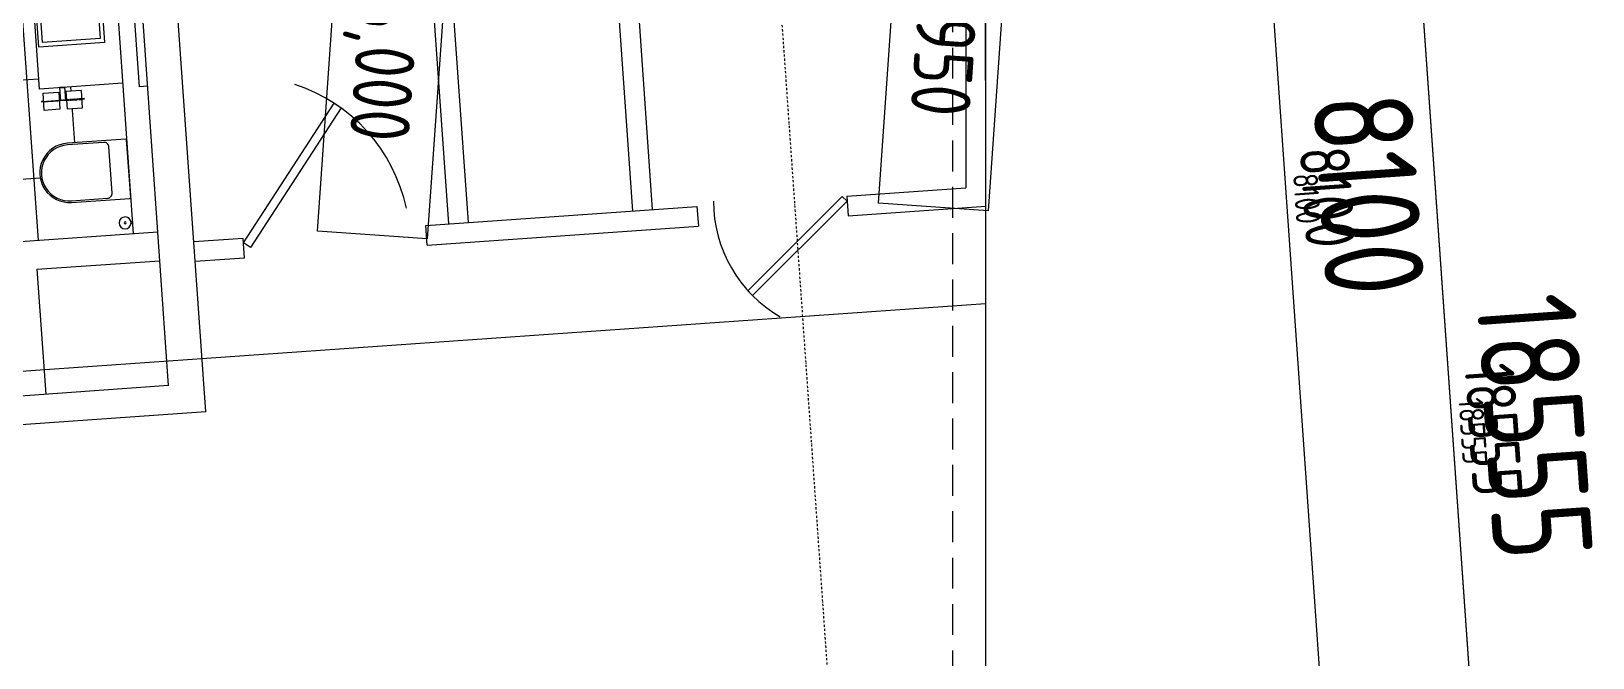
# Model space of a CAD drawing. Header units: millimetres. Extents: x -798 to 124478, y -405 to 121556.
# Drawn here: x 107685 to 117154, y 25998 to 29799 of the extents above; entities that cross this region are included whole.
import ezdxf
from ezdxf.enums import TextEntityAlignment as Align

# ---------------------------------------------------------------- set-up
doc = ezdxf.new("R2010")
doc.units = ezdxf.units.MM
doc.set_wipeout_variables(frame=1)
for name, pattern in [('CENTER', [2, 1.25, -0.25, 0.25, -0.25]), ('Dashed', [0.564444, 0.282222, -0.282222]), ('HIDDEN', [0.375, 0.25, -0.125]), ('Strichpunkt', [25.4, 12.7, -6.35, 0, -6.35])]:
    doc.linetypes.add(name, pattern=pattern)
for name, color, linetype in [('0 @ 0.1', 7, 'Continuous'), ('0 @ 0.2', 7, 'Continuous'), ('0 @ 100', 7, 'Continuous'), ('0 @ 20', 7, 'Continuous'), ('0 @ 200', 7, 'Continuous'), ('0 @ 50', 7, 'Continuous'), ('0 @ 75', 7, 'Continuous'), ('A-DIM', 4, 'Continuous'), ('A-DIM @ 0.1', 4, 'Continuous'), ('A-DIM @ 0.15', 4, 'Continuous'), ('A-DIM @ 0.2', 4, 'Continuous'), ('A-DIM @ 100', 4, 'Continuous'), ('A-DIM @ 200', 4, 'Continuous'), ('A-DIM @ 50', 4, 'Continuous')]:
    doc.layers.add(name, color=color, linetype=linetype)
for name, color, linetype, lineweight in [('A-AXES', 40, 'CENTER', 5), ('A-DOOR', 4, 'Continuous', 18), ('A-WALL-BRC', 30, 'Continuous', 13), ('A-WALL-BRCK', 5, 'Continuous', 9), ('A-WALL-CONC', 4, 'Continuous', 13), ('A-WALL-GVL', 5, 'Continuous', 13), ('LWA', 9, 'Continuous', 0), ('S-WALL', 5, 'Continuous', 15), ('тонкая 013', 4, 'Continuous', 18)]:
    doc.layers.add(name, color=color, linetype=linetype, lineweight=lineweight)
doc.styles.add('Arch-Dim', font='romans.shx', dxfattribs={"width": 0.75})
doc.dimstyles.new('Масштабируемый', dxfattribs={"dimscale": 100, "dimtxt": 3, "dimasz": 2, "dimexe": 2, "dimexo": 2, "dimgap": 1, "dimtad": 1, "dimdec": 0, "dimzin": 3, "dimdsep": 46, "dimtxsty": 'Arch-Dim', "dimblk": 'ARCHTICK', "dimcen": 2.5, "dimdle": 2, "dimazin": 2, "dimtfac": 0.75, "dimtdec": 0, "dimtmove": 1, "dimatfit": 0, "dimfxl": 1, "dimtolj": 1, "dimtzin": 0, "dimarcsym": 0})

# ---------------------------------------------------------------- blocks, each defined once
blk = doc.blocks.new('DOOR101')
at = {"layer": 'A-DOOR', "ltscale": 4, "transparency": 33554687}
blk.add_lwpolyline([(0, 0), (-714.2, -714.2), (-749.9, -678.5), (-35.7, 35.7)], close=True, dxfattribs=at)
blk.add_arc((0, 0), 1010, 180, 240, dxfattribs=at)
blk = doc.blocks.new('DOOR18')
at = {"layer": 'A-WALL-CONC', "ltscale": 4}
blk.add_lwpolyline([(0, 0), (-572.8, -572.8), (-601.4, -544.1), (-28.6, 28.6)], close=True, dxfattribs=at)
blk.add_arc((0, 0), 810, 180, 240, dxfattribs=at)
blk = doc.blocks.new('URB Toilet')
blk.add_wipeout([(-540, 0), (-539.8, 9.1), (-538.9, 20.3), (-535.8, 38.6), (-532.4, 51.9), (-527.2, 66.8), (-522.7, 76.9), (-515.7, 90.3), (-509.8, 99.8), (-500.6, 112.4), (-491, 123.4), (-481.1, 133.1), (-467.2, 144.6), (-452, 154.7), (-438.9, 161.8), (-422.6, 168.8), (-409.9, 172.9), (-390.9, 177.3), (-381.5, 178.7), (-372.5, 179.6), (-364, 180), (-360, 180), (-5, 180), (-4, 179.9), (-2.9, 179.5), (-1.9, 179), (-1.3, 178.3), (-0.6, 177.4), (-0.1, 176.2), (0, 175), (0, -175), (-0.1, -176.1), (-0.5, -177.2), (-1.1, -178.1), (-1.5, -178.5), (-2.8, -179.5), (-3.6, -179.8), (-5, -180), (-360, -180), (-368.7, -179.8), (-375.9, -179.3), (-384.4, -178.3), (-395.4, -176.5), (-407.5, -173.6), (-419.1, -170), (-431.1, -165.4), (-443.9, -159.2), (-456.1, -152.2), (-470.2, -142.3), (-481.7, -132.6), (-494.3, -119.9), (-503.7, -108.4), (-511, -98), (-518.1, -86), (-524.8, -72.4), (-528, -64.5), (-531.4, -54.9), (-534.2, -45.2), (-537.1, -32.4), (-538.9, -19.9), (-539.7, -10.4), (-540, -3.1)])
for points in [[(0, 175, 0.414214), (-5, 180), (-360, 180, 1), (-360, -180), (-5, -180, 0.414214), (0, -175)], [(-140, 170), (-360, 170, 1), (-360, -170), (-140, -170, 0.414214), (-110, -140), (-110, 140, 0.414214)]]:
    blk.add_lwpolyline(points, format="xyb", close=True)
blk = doc.blocks.new('NCL Toilet roll holder')
blk.add_wipeout([(-130, -80), (-130, -77), (-116.5, -77), (-116.5, -26), (-21.5, -26), (-21.5, -77), (-15, -77), (-15, 0), (15, 0), (15, -77), (21.5, -77), (21.5, -26), (116.5, -26), (116.5, -77), (130, -77), (130, -80), (116.5, -80), (116.5, -131), (21.5, -131), (21.5, -80), (-21.5, -80), (-21.5, -131), (-116.5, -131), (-116.5, -80)])
for p, q in [((15, 0), (-15, 0)), ((-15, 0), (-15, -80)), ((15, 0), (15, -80)), ((-130, -77), (-130, -80)), ((-116.5, -77), (-130, -77)), ((-116.5, -80), (-130, -80)), ((-123, -77), (-123, -80)), ((21.5, -77), (-21.5, -77)), ((21.5, -80), (-21.5, -80)), ((15, -3), (-15, -3)), ((130, -77), (116.5, -77)), ((130, -80), (116.5, -80)), ((123, -77), (123, -80)), ((130, -77), (130, -80))]:
    blk.add_line(p, q)
at = {"color": 9, "linetype": 'Dashed'}
for p, q in [((-116.5, -77), (-21.5, -77)), ((-21.5, -80), (-116.5, -80)), ((116.5, -77), (21.5, -77)), ((21.5, -80), (116.5, -80))]:
    blk.add_line(p, q, dxfattribs=at)
for points in [[(-116.5, -26), (-21.5, -26), (-21.5, -131), (-116.5, -131)], [(116.5, -26), (21.5, -26), (21.5, -131), (116.5, -131)]]:
    blk.add_lwpolyline(points, close=True)
blk = doc.blocks.new('URB Wc brush')
blk.add_wipeout([(0, -4.3), (-8.6, -4.3), (-9, -7.2), (-9.9, -10.6), (-10.8, -13.3), (-12.5, -17), (-14, -19.4), (-15.9, -22.2), (-17.9, -24.5), (-19.7, -26.3), (-22.5, -28.7), (-25, -30.4), (-28.4, -32.4), (-30.8, -33.5), (-34.5, -34.7), (-38, -35.5), (-40.5, -35.9), (-42.8, -36.1), (-44.4, -36.1), (-46.9, -36), (-49.4, -35.8), (-54.7, -34.6), (-57.4, -33.7), (-60.8, -32.1), (-63.8, -30.5), (-67.1, -28.1), (-69.8, -25.6), (-72.3, -22.9), (-74.5, -20), (-76.7, -16.1), (-78.5, -12), (-79.8, -7.1), (-80.4, -2.9), (-80.5, 0), (-80.3, 4.3), (-79.6, 7.9), (-78.3, 12.4), (-76.3, 16.9), (-74.3, 20.2), (-72.1, 23.2), (-69.2, 26.2), (-66.1, 28.8), (-63.4, 30.7), (-59.9, 32.6), (-55.5, 34.4), (-51.8, 35.3), (-47.7, 35.9), (-46.1, 36.1), (-44.4, 36.1), (-39.2, 35.7), (-35, 34.9), (-32.4, 34.1), (-29, 32.6), (-25.9, 31), (-23.2, 29.2), (-20.7, 27.2), (-18.1, 24.8), (-16.4, 22.7), (-14.2, 19.8), (-12.5, 17), (-10.8, 13.2), (-10, 10.8), (-9.4, 8.7), (-8.9, 6.4), (-8.6, 4.3), (0, 4.3)])
for p, q in [((-8.6, 4.3), (0, 4.3)), ((0, -4.3), (0, 4.3)), ((-8.6, -4.3), (0, -4.3))]:
    blk.add_line(p, q)
for radius in [36.1, 5.74]:
    blk.add_circle((-44.4, 0), radius)
blk = doc.blocks.new('A$C77B06109')
for p, q in [((3782.5, -6500.1), (3782.5, -4945.6)), ((4387.1, -6528.4), (4387.1, -5088.2)), ((4287.1, -6500.1), (3782.5, -6500.1)), ((4437.1, -6528.4), (4387.1, -6528.4))]:
    blk.add_line(p, q)
at = {"color": 9}
blk.add_line((2696.4, -6437.4), (3782.5, -6437.4), dxfattribs=at)
for points in [[(4287.1, -4945.6), (4287.1, -7415)], [(4194.7, -5983), (4194.7, -6245.5), (3794.7, -6245.5), (3794.7, -5695.5), (4194.7, -5695.5), (4194.7, -5958)], [(4169.7, -5983), (4169.7, -6220.5), (3819.7, -6220.5), (3819.7, -5720.5), (4169.7, -5720.5), (4169.7, -5958)]]:
    blk.add_lwpolyline(points)
at = {"layer": 'LWA', "rotation": 1.565548528083379e-11}
blk.add_blockref('URB Toilet', (4287.1, -7019.8), dxfattribs=at)
at = {"layer": 'LWA', "extrusion": (0, 0, -1), "zscale": -1, "rotation": 179.9999999999842}
blk.add_blockref('URB Wc brush', (-4287.1, -7346.1), dxfattribs=at)
at = {"color": 9}
for p, q in [((3708.4, -4945.6), (3708.4, -7415)), ((3970.5, -6500.1), (3970.5, -6839.8)), ((2284.9, -7037.4), (3747.9, -7037.4))]:
    blk.add_line(p, q, dxfattribs=at)
at = {"layer": 'LWA', "rotation": 1.565548528083379e-11}
blk.add_blockref('NCL Toilet roll holder', (3918.1, -6500.1), dxfattribs=at)
blk = doc.blocks.new('_ArchTick')
at = {"color": 0, "linetype": 'ByBlock', "const_width": 0.15}
blk.add_lwpolyline([(-0.5, -0.5), (0.5, 0.5)], dxfattribs=at)
blk = doc.blocks.new('*D430')
at = {"layer": 'A-DIM', "color": 0, "lineweight": -2, "ltscale": 50, "transparency": 16777216}
for p, q in [((2274404.1, -2400410.2), (2275026.8, -2409288.4)), ((2274753.1, -2400786.7), (2274033.1, -2400837.2)), ((2274193, -2408945.9), (2275397.8, -2408861.4))]:
    blk.add_line(p, q, dxfattribs=at)
at = {"layer": 'Defpoints', "color": 0, "ltscale": 50, "transparency": 16777216}
for p in [(2275152.2, -2400758.7), (2274998.8, -2408889.4), (2273793.9, -2408973.9)]:
    blk.add_point(p, dxfattribs=at)
at = {"layer": 'A-DIM', "color": 0, "lineweight": -2, "ltscale": 50, "transparency": 16777216, "xscale": 400, "yscale": 400, "zscale": 400}
for p, rotation in [((2274432.1, -2400809.2), 94.01173778979934), ((2274998.8, -2408889.4), 274.0117377897993)]:
    blk.add_blockref('_ArchTick', p, dxfattribs=dict(at, rotation=rotation))
at = {"layer": 'A-DIM', "color": 0, "ltscale": 50, "transparency": 16777216, "insert": (2275214.2, -2404814.3), "char_height": 600, "attachment_point": 5, "rotation": 274.01174, "style": 'Arch-Dim'}
blk.add_mtext('\\A1;8100', dxfattribs=at)
blk = doc.blocks.new('*D431')
at = {"layer": 'A-DIM', "color": 0, "lineweight": -2, "ltscale": 50, "transparency": 16777216}
for p, q in [((2275151.9, -2400758.8), (2274431.8, -2400809.3)), ((2274432.1, -2400808.9), (2274998.8, -2408889.7)), ((2273794.2, -2408973.9), (2274999.1, -2408889.4))]:
    blk.add_line(p, q, dxfattribs=at)
at = {"layer": 'Defpoints', "color": 0, "ltscale": 50, "transparency": 16777216}
for p in [(2275152.2, -2400758.7), (2274998.8, -2408889.4), (2273793.9, -2408973.9)]:
    blk.add_point(p, dxfattribs=at)
at = {"layer": 'A-DIM', "color": 0, "lineweight": -2, "ltscale": 50, "transparency": 16777216, "xscale": 0.3, "yscale": 0.3, "zscale": 0.3}
for p, rotation in [((2274432.1, -2400809.2), 94.01173778979934), ((2274998.8, -2408889.4), 274.0117377897993)]:
    blk.add_blockref('_ArchTick', p, dxfattribs=dict(at, rotation=rotation))
at = {"layer": 'A-DIM', "color": 0, "ltscale": 50, "transparency": 16777216, "insert": (2274715.8, -2404849.3), "char_height": 0.45, "attachment_point": 5, "rotation": 274.01174, "style": 'Arch-Dim'}
blk.add_mtext('\\A1;8100', dxfattribs=at)
blk = doc.blocks.new('*D432')
at = {"layer": 'A-DIM', "color": 0, "lineweight": -2, "ltscale": 50, "transparency": 16777216}
for p, q in [((2275052.4, -2400765.7), (2274332.4, -2400816.2)), ((2274425.1, -2400709.5), (2275005.8, -2408989.2)), ((2273893.7, -2408966.9), (2275098.6, -2408882.4))]:
    blk.add_line(p, q, dxfattribs=at)
at = {"layer": 'Defpoints', "color": 0, "ltscale": 50, "transparency": 16777216}
for p in [(2275152.2, -2400758.7), (2274998.8, -2408889.4), (2273793.9, -2408973.9)]:
    blk.add_point(p, dxfattribs=at)
at = {"layer": 'A-DIM', "color": 0, "lineweight": -2, "ltscale": 50, "transparency": 16777216, "xscale": 100, "yscale": 100, "zscale": 100}
for p, rotation in [((2274432.1, -2400809.2), 94.01173778979934), ((2274998.8, -2408889.4), 274.0117377897993)]:
    blk.add_blockref('_ArchTick', p, dxfattribs=dict(at, rotation=rotation))
at = {"layer": 'A-DIM', "color": 0, "ltscale": 50, "transparency": 16777216, "insert": (2274840.2, -2404840.6), "char_height": 150, "attachment_point": 5, "rotation": 274.01174, "style": 'Arch-Dim'}
blk.add_mtext('\\A1;8100', dxfattribs=at)
blk = doc.blocks.new('*D434')
at = {"layer": 'A-DIM', "color": 0, "lineweight": -2, "ltscale": 50, "transparency": 16777216}
for p, q in [((2274418.1, -2400609.7), (2275012.8, -2409088.9)), ((2274952.6, -2400772.7), (2274232.6, -2400823.2)), ((2273993.5, -2408959.9), (2275198.3, -2408875.4))]:
    blk.add_line(p, q, dxfattribs=at)
at = {"layer": 'Defpoints', "color": 0, "ltscale": 50, "transparency": 16777216}
for p in [(2275152.2, -2400758.7), (2274998.8, -2408889.4), (2273793.9, -2408973.9)]:
    blk.add_point(p, dxfattribs=at)
at = {"layer": 'A-DIM', "color": 0, "lineweight": -2, "ltscale": 50, "transparency": 16777216, "xscale": 200, "yscale": 200, "zscale": 200}
for p, rotation in [((2274432.1, -2400809.2), 94.01173778979934), ((2274998.8, -2408889.4), 274.0117377897993)]:
    blk.add_blockref('_ArchTick', p, dxfattribs=dict(at, rotation=rotation))
at = {"layer": 'A-DIM', "color": 0, "ltscale": 50, "transparency": 16777216, "insert": (2274964.8, -2404831.8), "char_height": 300, "attachment_point": 5, "rotation": 274.01174, "style": 'Arch-Dim'}
blk.add_mtext('\\A1;8100', dxfattribs=at)
blk = doc.blocks.new('*D435')
at = {"layer": 'A-DIM', "color": 0, "lineweight": -2, "ltscale": 50, "transparency": 16777216}
for p, q in [((2275151.8, -2400758.8), (2274431.7, -2400809.3)), ((2274432.1, -2400808.8), (2274998.8, -2408889.8)), ((2273794.3, -2408973.9), (2274999.2, -2408889.4))]:
    blk.add_line(p, q, dxfattribs=at)
at = {"layer": 'Defpoints', "color": 0, "ltscale": 50, "transparency": 16777216}
for p in [(2275152.2, -2400758.7), (2274998.8, -2408889.4), (2273793.9, -2408973.9)]:
    blk.add_point(p, dxfattribs=at)
at = {"layer": 'A-DIM', "color": 0, "lineweight": -2, "ltscale": 50, "transparency": 16777216, "xscale": 0.4, "yscale": 0.4, "zscale": 0.4}
for p, rotation in [((2274432.1, -2400809.2), 94.01173778979934), ((2274998.8, -2408889.4), 274.0117377897993)]:
    blk.add_blockref('_ArchTick', p, dxfattribs=dict(at, rotation=rotation))
at = {"layer": 'A-DIM', "color": 0, "ltscale": 50, "transparency": 16777216, "insert": (2274716, -2404849.3), "char_height": 0.6, "attachment_point": 5, "rotation": 274.01174, "style": 'Arch-Dim'}
blk.add_mtext('\\A1;8100', dxfattribs=at)
blk = doc.blocks.new('*D436')
at = {"layer": 'A-DIM', "color": 0, "lineweight": -2, "ltscale": 50, "transparency": 16777216}
for p, q in [((2275152, -2400758.8), (2274431.9, -2400809.3)), ((2274432.1, -2400809), (2274998.8, -2408889.6)), ((2273794.1, -2408973.9), (2274999, -2408889.4))]:
    blk.add_line(p, q, dxfattribs=at)
at = {"layer": 'Defpoints', "color": 0, "ltscale": 50, "transparency": 16777216}
for p in [(2275152.2, -2400758.7), (2274998.8, -2408889.4), (2273793.9, -2408973.9)]:
    blk.add_point(p, dxfattribs=at)
at = {"layer": 'A-DIM', "color": 0, "lineweight": -2, "ltscale": 50, "transparency": 16777216, "xscale": 0.2, "yscale": 0.2, "zscale": 0.2}
for p, rotation in [((2274432.1, -2400809.2), 94.01173778979934), ((2274998.8, -2408889.4), 274.0117377897993)]:
    blk.add_blockref('_ArchTick', p, dxfattribs=dict(at, rotation=rotation))
at = {"layer": 'A-DIM', "color": 0, "ltscale": 50, "transparency": 16777216, "insert": (2274715.7, -2404849.3), "char_height": 0.3, "attachment_point": 5, "rotation": 274.01174, "style": 'Arch-Dim'}
blk.add_mtext('\\A1;8100', dxfattribs=at)
blk = doc.blocks.new('*D458')
at = {"layer": 'A-DIM', "color": 0, "lineweight": -2, "ltscale": 50, "transparency": 16777216}
for p, q in [((2275058.7, -2396805.2), (2276384.8, -2415714.2)), ((2271399.8, -2397262.3), (2275272.2, -2396990.7)), ((2272697.9, -2415772.2), (2276570.3, -2415500.7))]:
    blk.add_line(p, q, dxfattribs=at)
at = {"layer": 'Defpoints', "color": 0, "ltscale": 50, "transparency": 16777216}
for p in [(2271200.2, -2397276.3), (2276370.8, -2415514.6), (2272498.4, -2415786.2)]:
    blk.add_point(p, dxfattribs=at)
at = {"layer": 'A-DIM', "color": 0, "lineweight": -2, "ltscale": 50, "transparency": 16777216, "xscale": 200, "yscale": 200, "zscale": 200}
for p, rotation in [((2275072.7, -2397004.7), 94.01162329373588), ((2276370.8, -2415514.6), 274.0116232937359)]:
    blk.add_blockref('_ArchTick', p, dxfattribs=dict(at, rotation=rotation))
at = {"layer": 'A-DIM', "color": 0, "ltscale": 50, "transparency": 16777216, "insert": (2275971.2, -2406242.2), "char_height": 300, "attachment_point": 5, "rotation": 274.01162, "style": 'Arch-Dim'}
blk.add_mtext('\\A1;18555', dxfattribs=at)
blk = doc.blocks.new('*D459')
at = {"layer": 'A-DIM', "color": 0, "lineweight": -2, "ltscale": 50, "transparency": 16777216}
for p, q in [((2275044.7, -2396605.7), (2276398.8, -2415913.7)), ((2271599.3, -2397248.3), (2275471.7, -2396976.7)), ((2272897.4, -2415758.2), (2276769.8, -2415486.7))]:
    blk.add_line(p, q, dxfattribs=at)
at = {"layer": 'Defpoints', "color": 0, "ltscale": 50, "transparency": 16777216}
for p in [(2271200.2, -2397276.3), (2276370.8, -2415514.6), (2272498.4, -2415786.2)]:
    blk.add_point(p, dxfattribs=at)
at = {"layer": 'A-DIM', "color": 0, "lineweight": -2, "ltscale": 50, "transparency": 16777216, "xscale": 400, "yscale": 400, "zscale": 400}
for p, rotation in [((2275072.7, -2397004.7), 94.01162329373588), ((2276370.8, -2415514.6), 274.0116232937359)]:
    blk.add_blockref('_ArchTick', p, dxfattribs=dict(at, rotation=rotation))
at = {"layer": 'A-DIM', "color": 0, "ltscale": 50, "transparency": 16777216, "insert": (2276220.5, -2406224.7), "char_height": 600, "attachment_point": 5, "rotation": 274.01162, "style": 'Arch-Dim'}
blk.add_mtext('\\A1;18555', dxfattribs=at)
blk = doc.blocks.new('*D460')
at = {"layer": 'A-DIM', "color": 0, "lineweight": -2, "ltscale": 50, "transparency": 16777216}
for p, q in [((2271200.5, -2397276.3), (2275073, -2397004.7)), ((2275072.7, -2397004.4), (2276370.8, -2415514.9)), ((2272498.7, -2415786.2), (2276371.1, -2415514.6))]:
    blk.add_line(p, q, dxfattribs=at)
at = {"layer": 'Defpoints', "color": 0, "ltscale": 50, "transparency": 16777216}
for p in [(2271200.2, -2397276.3), (2276370.8, -2415514.6), (2272498.4, -2415786.2)]:
    blk.add_point(p, dxfattribs=at)
at = {"layer": 'A-DIM', "color": 0, "lineweight": -2, "ltscale": 50, "transparency": 16777216, "xscale": 0.3, "yscale": 0.3, "zscale": 0.3}
for p, rotation in [((2275072.7, -2397004.7), 94.01162329373588), ((2276370.8, -2415514.6), 274.0116232937359)]:
    blk.add_blockref('_ArchTick', p, dxfattribs=dict(at, rotation=rotation))
at = {"layer": 'A-DIM', "color": 0, "ltscale": 50, "transparency": 16777216, "insert": (2275722.1, -2406259.7), "char_height": 0.45, "attachment_point": 5, "rotation": 274.01162, "style": 'Arch-Dim'}
blk.add_mtext('\\A1;18555', dxfattribs=at)
blk = doc.blocks.new('*D461')
at = {"layer": 'A-DIM', "color": 0, "lineweight": -2, "ltscale": 50, "transparency": 16777216}
for p, q in [((2275065.7, -2396905), (2276377.8, -2415614.4)), ((2271300, -2397269.3), (2275172.5, -2396997.7)), ((2272598.1, -2415779.2), (2276470.6, -2415507.7))]:
    blk.add_line(p, q, dxfattribs=at)
at = {"layer": 'Defpoints', "color": 0, "ltscale": 50, "transparency": 16777216}
for p in [(2271200.2, -2397276.3), (2276370.8, -2415514.6), (2272498.4, -2415786.2)]:
    blk.add_point(p, dxfattribs=at)
at = {"layer": 'A-DIM', "color": 0, "lineweight": -2, "ltscale": 50, "transparency": 16777216, "xscale": 100, "yscale": 100, "zscale": 100}
for p, rotation in [((2275072.7, -2397004.7), 94.01162329373588), ((2276370.8, -2415514.6), 274.0116232937359)]:
    blk.add_blockref('_ArchTick', p, dxfattribs=dict(at, rotation=rotation))
at = {"layer": 'A-DIM', "color": 0, "ltscale": 50, "transparency": 16777216, "insert": (2275846.5, -2406250.9), "char_height": 150, "attachment_point": 5, "rotation": 274.01162, "style": 'Arch-Dim'}
blk.add_mtext('\\A1;18555', dxfattribs=at)
blk = doc.blocks.new('*D463')
at = {"layer": 'A-DIM', "color": 0, "lineweight": -2, "ltscale": 50, "transparency": 16777216}
for p, q in [((2271200.6, -2397276.3), (2275073.1, -2397004.7)), ((2275072.7, -2397004.3), (2276370.9, -2415515)), ((2272498.8, -2415786.2), (2276371.2, -2415514.6))]:
    blk.add_line(p, q, dxfattribs=at)
at = {"layer": 'Defpoints', "color": 0, "ltscale": 50, "transparency": 16777216}
for p in [(2271200.2, -2397276.3), (2276370.8, -2415514.6), (2272498.4, -2415786.2)]:
    blk.add_point(p, dxfattribs=at)
at = {"layer": 'A-DIM', "color": 0, "lineweight": -2, "ltscale": 50, "transparency": 16777216, "xscale": 0.4, "yscale": 0.4, "zscale": 0.4}
for p, rotation in [((2275072.7, -2397004.7), 94.01162329373588), ((2276370.8, -2415514.6), 274.0116232937359)]:
    blk.add_blockref('_ArchTick', p, dxfattribs=dict(at, rotation=rotation))
at = {"layer": 'A-DIM', "color": 0, "ltscale": 50, "transparency": 16777216, "insert": (2275722.3, -2406259.6), "char_height": 0.6, "attachment_point": 5, "rotation": 274.01162, "style": 'Arch-Dim'}
blk.add_mtext('\\A1;18555', dxfattribs=at)
blk = doc.blocks.new('*D464')
at = {"layer": 'A-DIM', "color": 0, "lineweight": -2, "ltscale": 50, "transparency": 16777216}
for p, q in [((2271200.4, -2397276.3), (2275072.9, -2397004.7)), ((2275072.7, -2397004.5), (2276370.8, -2415514.8)), ((2272498.6, -2415786.2), (2276371, -2415514.6))]:
    blk.add_line(p, q, dxfattribs=at)
at = {"layer": 'Defpoints', "color": 0, "ltscale": 50, "transparency": 16777216}
for p in [(2271200.2, -2397276.3), (2276370.8, -2415514.6), (2272498.4, -2415786.2)]:
    blk.add_point(p, dxfattribs=at)
at = {"layer": 'A-DIM', "color": 0, "lineweight": -2, "ltscale": 50, "transparency": 16777216, "xscale": 0.2, "yscale": 0.2, "zscale": 0.2}
for p, rotation in [((2275072.7, -2397004.7), 94.01162329373588), ((2276370.8, -2415514.6), 274.0116232937359)]:
    blk.add_blockref('_ArchTick', p, dxfattribs=dict(at, rotation=rotation))
at = {"layer": 'A-DIM', "color": 0, "ltscale": 50, "transparency": 16777216, "insert": (2275722, -2406259.7), "char_height": 0.3, "attachment_point": 5, "rotation": 274.01162, "style": 'Arch-Dim'}
blk.add_mtext('\\A1;18555', dxfattribs=at)
blk = doc.blocks.new('*U74')
blk.add_lwpolyline([(0, 3.334), (11.053, 3.334), (11.053, 0), (0, 0)], close=True)
at = {"style": 'Arch-Dim', "width": 0.75}
blk.add_attdef('УРОВЕНЬ', text='', height=1.8, dxfattribs=at).set_placement((5.526, 0.774), align=Align.CENTER)
blk = doc.blocks.new('*U789')
at = {"layer": '0 @ 0.1', "transparency": 33554687, "xscale": 0.09999999999999996, "yscale": 0.09999999999999996, "zscale": 0.09999999999999996, "rotation": 359.9912371020689}
blk.add_blockref('*U74', (112103.5, 31112.8), dxfattribs=at).add_auto_attribs({'УРОВЕНЬ': '+4,950'})
at = {"layer": '0 @ 0.2', "transparency": 33554687, "xscale": 0.2000000000000011, "yscale": 0.2000000000000011, "zscale": 0.2000000000000011, "rotation": 265.9794993109257}
blk.add_blockref('*U74', (112977, 30960.2), dxfattribs=at).add_auto_attribs({'УРОВЕНЬ': '+4,950'})
at = {"layer": '0 @ 100', "transparency": 33554687, "xscale": 100, "yscale": 100, "zscale": 100, "rotation": 4.003546038599014}
blk.add_blockref('*U74', (112103.5, 31112.8), dxfattribs=at).add_auto_attribs({'УРОВЕНЬ': '+4,950'})
at = {"layer": '0 @ 20', "transparency": 33554687, "xscale": 19.99999999999999, "yscale": 19.99999999999999, "zscale": 19.99999999999999, "rotation": 265.9794993109257}
blk.add_blockref('*U74', (112977, 30960.2), dxfattribs=at).add_auto_attribs({'УРОВЕНЬ': '+4,950'})
at = {"layer": '0 @ 200', "transparency": 33554687, "xscale": 199.9999999999999, "yscale": 199.9999999999999, "zscale": 199.9999999999999, "rotation": 265.9794993109257}
blk.add_blockref('*U74', (112977, 30960.2), dxfattribs=at).add_auto_attribs({'УРОВЕНЬ': '+4,950'})
at = {"layer": '0 @ 50', "transparency": 33554687, "xscale": 49.99999999999998, "yscale": 49.99999999999998, "zscale": 49.99999999999998, "rotation": 265.9794993109257}
blk.add_blockref('*U74', (112977, 30960.2), dxfattribs=at).add_auto_attribs({'УРОВЕНЬ': '+4,950'})
at = {"layer": '0 @ 75', "transparency": 33554687, "xscale": 75, "yscale": 75, "zscale": 75, "rotation": 265.9794993109257}
blk.add_blockref('*U74', (112977, 30960.2), dxfattribs=at).add_auto_attribs({'УРОВЕНЬ': '+4,950'})
blk = doc.blocks.new('*U790')
at = {"layer": '0 @ 0.1', "transparency": 33554687, "xscale": 0.09999999999999996, "yscale": 0.09999999999999996, "zscale": 0.09999999999999996, "rotation": 359.9912371020689}
blk.add_blockref('*U74', (108702.3, 30944.2), dxfattribs=at).add_auto_attribs({'УРОВЕНЬ': '+6,000'})
at = {"layer": '0 @ 0.2', "transparency": 33554687, "xscale": 0.2000000000000011, "yscale": 0.2000000000000011, "zscale": 0.2000000000000011, "rotation": 265.9794993109257}
blk.add_blockref('*U74', (109575.9, 30791.6), dxfattribs=at).add_auto_attribs({'УРОВЕНЬ': '+6,000'})
at = {"layer": '0 @ 100', "transparency": 33554687, "xscale": 100, "yscale": 100, "zscale": 100, "rotation": 4.003546038599014}
blk.add_blockref('*U74', (108702.3, 30944.2), dxfattribs=at).add_auto_attribs({'УРОВЕНЬ': '+6,000'})
at = {"layer": '0 @ 20', "transparency": 33554687, "xscale": 19.99999999999999, "yscale": 19.99999999999999, "zscale": 19.99999999999999, "rotation": 265.9794993109257}
blk.add_blockref('*U74', (109575.9, 30791.6), dxfattribs=at).add_auto_attribs({'УРОВЕНЬ': '+6,000'})
at = {"layer": '0 @ 200', "transparency": 33554687, "xscale": 199.9999999999999, "yscale": 199.9999999999999, "zscale": 199.9999999999999, "rotation": 265.9794993109257}
blk.add_blockref('*U74', (109575.9, 30791.6), dxfattribs=at).add_auto_attribs({'УРОВЕНЬ': '+6,000'})
at = {"layer": '0 @ 50', "transparency": 33554687, "xscale": 49.99999999999998, "yscale": 49.99999999999998, "zscale": 49.99999999999998, "rotation": 265.9794993109257}
blk.add_blockref('*U74', (109575.9, 30791.6), dxfattribs=at).add_auto_attribs({'УРОВЕНЬ': '+6,000'})
at = {"layer": '0 @ 75', "transparency": 33554687, "xscale": 75, "yscale": 75, "zscale": 75, "rotation": 265.9794993109257}
blk.add_blockref('*U74', (109575.9, 30791.6), dxfattribs=at).add_auto_attribs({'УРОВЕНЬ': '+6,000'})
blk = doc.blocks.new('*U853')
at = {"layer": 'A-DIM @ 0.1', "ltscale": 50, "transparency": 33554687}
dim = blk.add_linear_dim(base=(2274998.8, -2408889.4), p1=(2275152.2, -2400758.7), p2=(2273793.9, -2408973.9), angle=94.01174, dimstyle='Масштабируемый', override={"dimscale": 0.1, "dimtix": 0, "dimtofl": 1, "dimtmove": 1, "dimatfit": 0}, dxfattribs=at)
dim.commit()
dim.dimension.update_dxf_attribs({"geometry": '*D436', "text_midpoint": (2274715.7, -2404849.3)})
at = {"layer": 'A-DIM @ 0.15', "ltscale": 50, "transparency": 33554687}
dim = blk.add_linear_dim(base=(2274998.8, -2408889.4), p1=(2275152.2, -2400758.7), p2=(2273793.9, -2408973.9), angle=94.01174, dimstyle='Масштабируемый', override={"dimscale": 0.15, "dimtix": 0, "dimtofl": 1, "dimtmove": 1, "dimatfit": 0}, dxfattribs=at)
dim.commit()
dim.dimension.update_dxf_attribs({"geometry": '*D431', "text_midpoint": (2274715.8, -2404849.3)})
at = {"layer": 'A-DIM @ 0.2', "ltscale": 50, "transparency": 33554687}
dim = blk.add_linear_dim(base=(2274998.8, -2408889.4), p1=(2275152.2, -2400758.7), p2=(2273793.9, -2408973.9), angle=94.01174, dimstyle='Масштабируемый', override={"dimscale": 0.2, "dimtix": 0, "dimtofl": 1, "dimtmove": 1, "dimatfit": 0}, dxfattribs=at)
dim.commit()
dim.dimension.update_dxf_attribs({"geometry": '*D435', "text_midpoint": (2274716, -2404849.3)})
at = {"layer": 'A-DIM @ 100', "ltscale": 50, "transparency": 33554687}
dim = blk.add_linear_dim(base=(2274998.8, -2408889.4), p1=(2275152.2, -2400758.7), p2=(2273793.9, -2408973.9), angle=94.01174, dimstyle='Масштабируемый', override={"dimscale": 100, "dimtix": 0, "dimtofl": 1, "dimtmove": 1, "dimatfit": 0}, dxfattribs=at)
dim.commit()
dim.dimension.update_dxf_attribs({"geometry": '*D434', "text_midpoint": (2274964.8, -2404831.8)})
at = {"layer": 'A-DIM @ 200', "ltscale": 50, "transparency": 33554687}
dim = blk.add_linear_dim(base=(2274998.8, -2408889.4), p1=(2275152.2, -2400758.7), p2=(2273793.9, -2408973.9), angle=94.01174, dimstyle='Масштабируемый', override={"dimscale": 200, "dimtix": 0, "dimtofl": 1, "dimtmove": 1, "dimatfit": 0}, dxfattribs=at)
dim.commit()
dim.dimension.update_dxf_attribs({"geometry": '*D430', "text_midpoint": (2275214.2, -2404814.3)})
at = {"layer": 'A-DIM @ 50', "ltscale": 50, "transparency": 33554687}
dim = blk.add_linear_dim(base=(2274998.8, -2408889.4), p1=(2275152.2, -2400758.7), p2=(2273793.9, -2408973.9), angle=94.01174, dimstyle='Масштабируемый', override={"dimscale": 50, "dimtix": 0, "dimtofl": 1, "dimtmove": 1, "dimatfit": 0}, dxfattribs=at)
dim.commit()
dim.dimension.update_dxf_attribs({"geometry": '*D432', "text_midpoint": (2274840.2, -2404840.6)})
blk = doc.blocks.new('*U909')
at = {"layer": 'A-DIM @ 0.1', "ltscale": 50, "transparency": 33554687}
dim = blk.add_aligned_dim(p1=(2271200.2, -2397276.3), p2=(2272498.4, -2415786.2), distance=3882, dimstyle='Масштабируемый', override={"dimscale": 0.1, "dimtix": 0, "dimtofl": 1, "dimtmove": 1, "dimatfit": 0}, dxfattribs=at)
dim.commit()
dim.dimension.update_dxf_attribs({"geometry": '*D464', "text_midpoint": (2275722, -2406259.7)})
at = {"layer": 'A-DIM @ 0.15', "ltscale": 50, "transparency": 33554687}
dim = blk.add_aligned_dim(p1=(2271200.2, -2397276.3), p2=(2272498.4, -2415786.2), distance=3882, dimstyle='Масштабируемый', override={"dimscale": 0.15, "dimtix": 0, "dimtofl": 1, "dimtmove": 1, "dimatfit": 0}, dxfattribs=at)
dim.commit()
dim.dimension.update_dxf_attribs({"geometry": '*D460', "text_midpoint": (2275722.1, -2406259.7)})
at = {"layer": 'A-DIM @ 0.2', "ltscale": 50, "transparency": 33554687}
dim = blk.add_aligned_dim(p1=(2271200.2, -2397276.3), p2=(2272498.4, -2415786.2), distance=3882, dimstyle='Масштабируемый', override={"dimscale": 0.2, "dimtix": 0, "dimtofl": 1, "dimtmove": 1, "dimatfit": 0}, dxfattribs=at)
dim.commit()
dim.dimension.update_dxf_attribs({"geometry": '*D463', "text_midpoint": (2275722.3, -2406259.6)})
at = {"layer": 'A-DIM @ 100', "ltscale": 50, "transparency": 33554687}
dim = blk.add_aligned_dim(p1=(2271200.2, -2397276.3), p2=(2272498.4, -2415786.2), distance=3882, dimstyle='Масштабируемый', override={"dimscale": 100, "dimtix": 0, "dimtofl": 1, "dimtmove": 1, "dimatfit": 0}, dxfattribs=at)
dim.commit()
dim.dimension.update_dxf_attribs({"geometry": '*D458', "text_midpoint": (2275971.2, -2406242.2)})
at = {"layer": 'A-DIM @ 200', "ltscale": 50, "transparency": 33554687}
dim = blk.add_aligned_dim(p1=(2271200.2, -2397276.3), p2=(2272498.4, -2415786.2), distance=3882, dimstyle='Масштабируемый', override={"dimscale": 200, "dimtix": 0, "dimtofl": 1, "dimtmove": 1, "dimatfit": 0}, dxfattribs=at)
dim.commit()
dim.dimension.update_dxf_attribs({"geometry": '*D459', "text_midpoint": (2276220.5, -2406224.7)})
at = {"layer": 'A-DIM @ 50', "ltscale": 50, "transparency": 33554687}
dim = blk.add_aligned_dim(p1=(2271200.2, -2397276.3), p2=(2272498.4, -2415786.2), distance=3882, dimstyle='Масштабируемый', override={"dimscale": 50, "dimtix": 0, "dimtofl": 1, "dimtmove": 1, "dimatfit": 0}, dxfattribs=at)
dim.commit()
dim.dimension.update_dxf_attribs({"geometry": '*D461', "text_midpoint": (2275846.5, -2406250.9)})
blk = doc.blocks.new('оси 2')
at = {"layer": 'A-AXES', "linetype": 'Strichpunkt', "transparency": 33554687}
blk.add_line((2271200.2, -2397276.3), (2273170.1, -2425363.2), dxfattribs=at)
at = {"layer": 'A-DIM', "color": 5}
for name in ['*U909', '*U853']:
    blk.add_blockref(name, (0, 0), dxfattribs=at)

msp = doc.modelspace()

# ---------------------------------------------------------------- linework, layer by layer
at = {"layer": 'A-WALL-BRCK', "ltscale": 5, "transparency": 33554687}
for p, q in [((111453.6, 28716.2), (111355.7, 30112.8)), ((110216.7, 28629.5), (110118.8, 30026.1)), ((110336.4, 28637.9), (110238.5, 30034.5)), ((111333.9, 28707.8), (111236, 30104.4)), ((108743.6, 27488.7), (108573.2, 29917.6)), ((112630, 28798.7), (113352.6, 28849.4)), ((112630, 28798.7), (112638.4, 28679)), ((110077.7, 28619.7), (111722.2, 28735.1)), ((111722.2, 28735.1), (111730.6, 28615.4)), ((112638.4, 28679), (113472.9, 28737.5)), ((110086.1, 28500), (110077.7, 28619.7)), ((110086.1, 28500), (111730.6, 28615.4)), ((108970.4, 28542.1), (108671.2, 28521.1)), ((108978.8, 28422.4), (108970.4, 28542.1)), ((108978.8, 28422.4), (108679.6, 28401.4))]:
    msp.add_line(p, q, dxfattribs=at)
at = {"layer": 'A-WALL-GVL', "transparency": 33554687}
msp.add_lwpolyline([(113472.9, 28737.5), (113472.6, 30261.3), (113352.6, 30252.9), (113352.6, 28849.4)], dxfattribs=at)
at = {"layer": 'S-WALL', "linetype": 'HIDDEN', "lineweight": 25, "ltscale": 750}
msp.add_line((113272.7, 30261.1), (113272.6, 25455.4), dxfattribs=at)
at = {"layer": 'S-WALL', "linetype": 'Continuous', "lineweight": 25, "ltscale": 750}
msp.add_line((113472.7, 30261.1), (113472.6, 25455.4), dxfattribs=at)
at = {"layer": 'тонкая 013', "ltscale": 5, "transparency": 33554687}
msp.add_line((105595.3, 27593.7), (113472.6, 28146.1), dxfattribs=at)

# ---------------------------------------------------------------- block references
at = {"color": 5}
for name in ['*U789', '*U790']:
    msp.add_blockref(name, (0, 0), dxfattribs=at)
at = {"layer": 'A-WALL-BRC', "transparency": 33554687, "rotation": 192.0352335738294}
msp.add_blockref('DOOR101', (108972.3, 28514.8), dxfattribs=at)
at = {"layer": 'A-WALL-BRC', "transparency": 33554687}
msp.add_blockref('DOOR18', (112632.2, 28767.7), dxfattribs=at)

# ---------------------------------------------------------------- next in the draw order: block references
at = {"rotation": 4.011737791098464}
msp.add_blockref('A$C77B06109', (103508.5, 35667.4), dxfattribs=at)

# ---------------------------------------------------------------- next in the draw order: linework, layer by layer
at = {"layer": 'A-WALL-BRCK', "ltscale": 5, "transparency": 33554687}
for p, q in [((108518.8, 27648.4), (107889.2, 36626.3)), ((107533.6, 28516.5), (108453.4, 28581.1)), ((107720.4, 28354.2), (108465.7, 28406.5)), ((107720.4, 28354.2), (107773.6, 27596.1)), ((108518.8, 27648.4), (106372, 27497.8)), ((108743.6, 27488.7), (106209.6, 27311))]:
    msp.add_line(p, q, dxfattribs=at)

# ---------------------------------------------------------------- next in the draw order: block references
msp.add_blockref('оси 2', (-2159419.1, 2433624.2))

doc.saveas('drawing.dxf')
